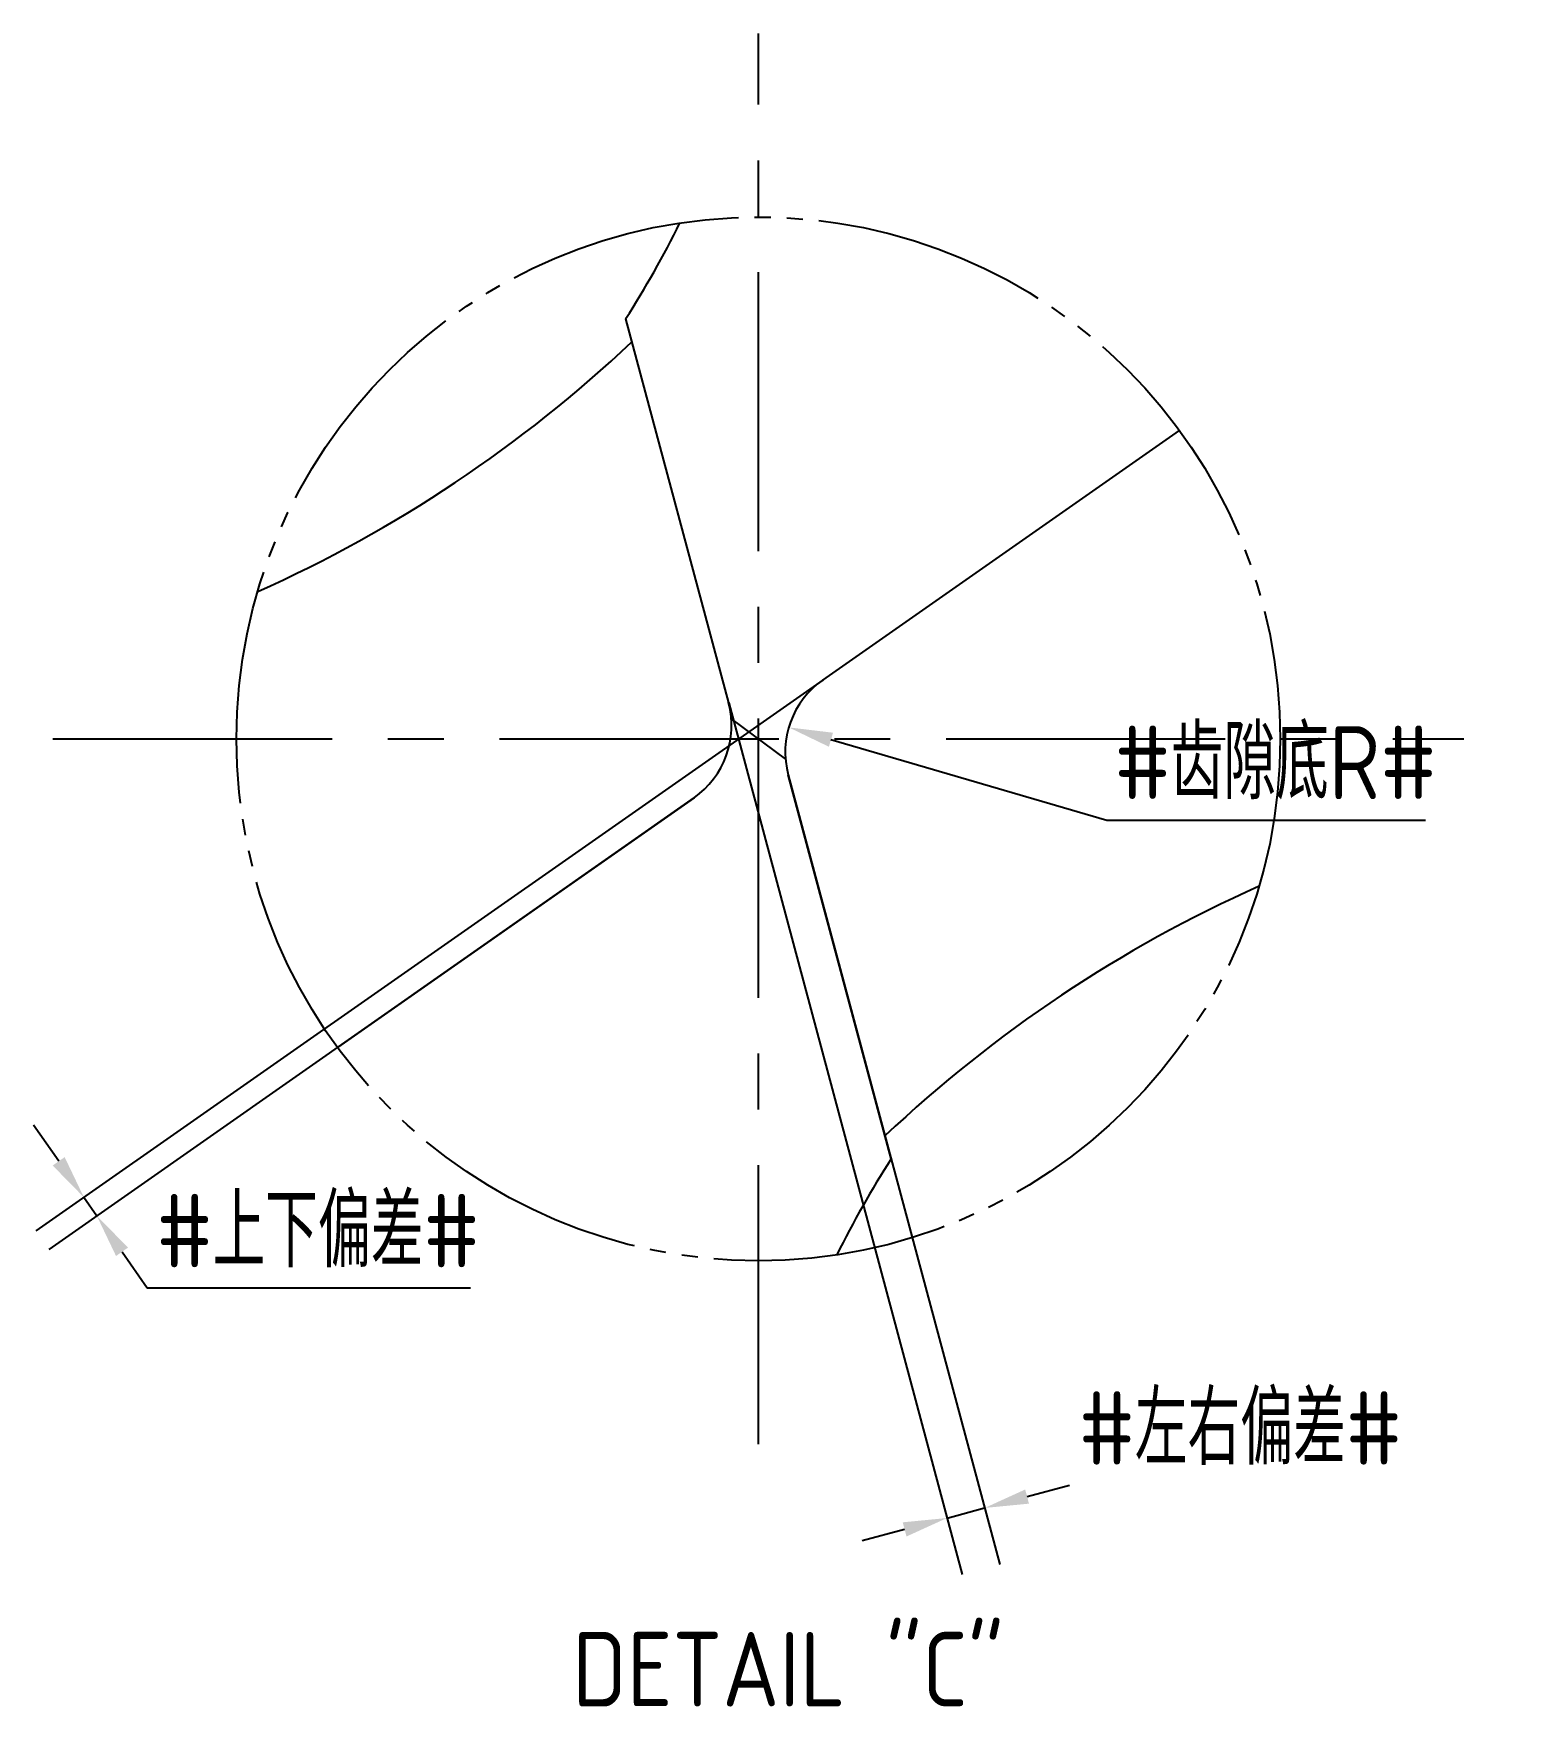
# Model space of a CAD drawing. Header units: millimetres. Extents: x 1066 to 1116.4, y 3615.1 to 3672.2.
import ezdxf

# ---------------------------------------------------------------- set-up
doc = ezdxf.new("R2010")
doc.units = ezdxf.units.MM
for name, pattern in [('ACAD_ISO04W100', [30, 24, -3, 0, -3]), ('CENTER', [50.8, 31.75, -6.35, 6.35, -6.35]), ('JIS_09_08', [10.75, 8, -0.55, 0.55, -0.55, 0.55, -0.55])]:
    doc.linetypes.add(name, pattern=pattern)
for name, color, linetype in [('中心线', 2, 'ACAD_ISO04W100'), ('标注', 7, 'Continuous'), ('虚线轮廓', 1, 'Continuous'), ('轮廓', 4, 'Continuous')]:
    doc.layers.add(name, color=color, linetype=linetype)
doc.styles.add('CFST0', font='gbenor.shx', dxfattribs={"bigfont": 'gbcbig.shx'})
doc.dimstyles.new('TYToolDesignC1-1', dxfattribs={"dimtxt": 2.5, "dimasz": 1.5, "dimexe": 2, "dimexo": 0, "dimtad": 1, "dimtoh": 1, "dimdec": 3, "dimdsep": 46, "dimtxsty": 'CFST0', "dimcen": 2.502, "dimclrd": 3, "dimclre": 3, "dimclrt": 3, "dimazin": 2, "dimtfac": 1, "dimtdec": 3, "dimtmove": 0, "dimatfit": 3, "dimfxl": 1, "dimarcsym": 0})

# ---------------------------------------------------------------- blocks, each defined once
blk = doc.blocks.new('*D2')
at = {"layer": 'Defpoints', "color": 0, "transparency": 16777216}
for p in [(1089.684, 3649.353), (1091.714, 3646.903), (1098.419, 3621.88)]:
    blk.add_point(p, dxfattribs=at)
at = {"layer": '标注', "color": 3, "lineweight": -2, "transparency": 16777216}
for p, q in [((1089.684, 3649.353), (1097.655, 3619.605)), ((1091.714, 3646.903), (1098.936, 3619.949)), ((1099.868, 3622.269), (1101.317, 3622.657)), ((1097.137, 3621.537), (1098.419, 3621.88)), ((1095.688, 3621.149), (1094.239, 3620.761))]:
    blk.add_line(p, q, dxfattribs=at)
at = {"layer": '标注', "color": 3, "transparency": 16777216}
for points in [[(1099.803, 3622.51), (1099.932, 3622.027), (1098.419, 3621.88)], [(1095.624, 3621.39), (1095.753, 3620.907), (1097.137, 3621.537)]]:
    blk.add_solid(points, dxfattribs=at)
at = {"layer": '标注', "color": 3, "transparency": 16777216, "insert": (1107.144, 3624.601), "char_height": 2.5, "attachment_point": 5, "style": 'CFST0'}
blk.add_mtext('#左右偏差#', dxfattribs=at)
blk = doc.blocks.new('*D1')
at = {"layer": 'Defpoints', "color": 0, "transparency": 16777216}
for p in [(1092.904, 3650.143), (1088.504, 3646.123), (1068.121, 3631.851)]:
    blk.add_point(p, dxfattribs=at)
at = {"layer": '标注', "color": 3, "lineweight": -2, "transparency": 16777216}
for p, q in [((1092.904, 3650.143), (1066.042, 3631.334)), ((1088.504, 3646.123), (1066.483, 3630.704)), ((1066.82, 3633.71), (1065.959, 3634.938)), ((1067.68, 3632.481), (1068.121, 3631.851)), ((1068.982, 3630.622), (1069.842, 3629.393)), ((1069.842, 3629.393), (1080.871, 3629.393))]:
    blk.add_line(p, q, dxfattribs=at)
at = {"layer": '标注', "color": 3, "transparency": 16777216}
for points in [[(1067.024, 3633.853), (1066.615, 3633.566), (1067.68, 3632.481)], [(1069.186, 3630.765), (1068.777, 3630.479), (1068.121, 3631.851)]]:
    blk.add_solid(points, dxfattribs=at)
at = {"layer": '标注', "color": 3, "transparency": 16777216, "insert": (1075.669, 3631.337), "char_height": 2.5, "attachment_point": 5, "style": 'CFST0'}
blk.add_mtext('#上下偏差#', dxfattribs=at)
blk = doc.blocks.new('*D3')
at = {"color": 3, "lineweight": -2, "transparency": 16777216}
for p, q in [((1102.592, 3645.341), (1093.175, 3648.096)), ((1113.468, 3645.341), (1102.592, 3645.341))]:
    blk.add_line(p, q, dxfattribs=at)
at = {"color": 3, "transparency": 16777216}
blk.add_solid([(1093.245, 3648.336), (1093.105, 3647.857), (1091.735, 3648.518)], dxfattribs=at)
at = {"layer": 'Defpoints', "color": 0, "transparency": 16777216}
for p in [(1091.735, 3648.518), (1094.614, 3647.675)]:
    blk.add_point(p, dxfattribs=at)
at = {"color": 3, "transparency": 16777216, "insert": (1108.343, 3647.313), "char_height": 2.5, "attachment_point": 5, "style": 'CFST0'}
blk.add_mtext('#齿隙底R#', dxfattribs=at)

msp = doc.modelspace()

# ---------------------------------------------------------------- linework, layer by layer
at = {"layer": '中心线', "linetype": 'CENTER', "ltscale": 0.3}
for p, q in [((1090.6988, 3624.0522), (1090.6988, 3672.1991)), ((1066.6253, 3648.1257), (1114.7722, 3648.1257))]:
    msp.add_line(p, q, dxfattribs=at)
at = {"layer": '虚线轮廓', "color": 7, "linetype": 'JIS_09_08'}
msp.add_circle((1090.6988, 3648.1257), 17.8098, dxfattribs=at)
at = {"layer": '轮廓'}
for p, q in [((1086.1688, 3662.4599), (1089.6809, 3649.3525)), ((1092.8937, 3650.1327), (1105.0634, 3658.6541)), ((1089.7738, 3648.8124), (1091.6238, 3647.4389)), ((1095.2288, 3633.7914), (1091.7167, 3646.8988)), ((1088.5039, 3646.1186), (1076.3341, 3637.5973))]:
    msp.add_line(p, q, dxfattribs=at)
for centre, radius, start, end in [((1058.4252, 3680.304), 32.9867, 327.25174, 333.78556), ((1054.9408, 3694.9528), 45.7805, 294.07109, 313.3713), ((1094.6144, 3647.6753), 3, 125, 195), ((1086.7831, 3648.5761), 3, 305, 15), ((1126.4567, 3601.2986), 45.7805, 114.07109, 133.3713), ((1122.9724, 3615.9473), 32.9867, 147.25174, 153.78556)]:
    msp.add_arc(centre, radius, start, end, dxfattribs=at)

# ---------------------------------------------------------------- texts
at = {"layer": '轮廓', "color": 3, "insert": (1084.3484, 3617.6478), "char_height": 2.53935, "width": 21.860635, "attachment_point": 1, "style": 'CFST0'}
msp.add_mtext('DETAIL "C"', dxfattribs=at)

# ---------------------------------------------------------------- dimensions: what is measured, and where the dimension line sits
dim = msp.add_radius_dim(center=(1094.6144, 3647.6753), mpoint=(1091.7351, 3648.5177), text='#齿隙底R#', dimstyle='TYToolDesignC1-1')
dim.commit()
dim.dimension.update_dxf_attribs({"geometry": '*D3', "text_midpoint": (1108.3426, 3645.3413), "dimtype": 164})
at = {"layer": '标注'}
for base, p1, p2, angle, text, picture, middle in [((1068.1212, 3631.8508), (1092.904, 3650.143), (1088.504, 3646.123), 305, '#上下偏差#', '*D1', (1075.6691, 3631.3373)), ((1098.4187, 3621.8805), (1089.684, 3649.353), (1091.714, 3646.903), 15, '#左右偏差#', '*D2', (1107.1437, 3624.6008))]:
    dim = msp.add_linear_dim(base=base, p1=p1, p2=p2, angle=angle, text=text, dimstyle='TYToolDesignC1-1', dxfattribs=at)
    dim.commit()
    dim.dimension.update_dxf_attribs({"geometry": picture, "text_midpoint": middle})

doc.saveas('drawing.dxf')
